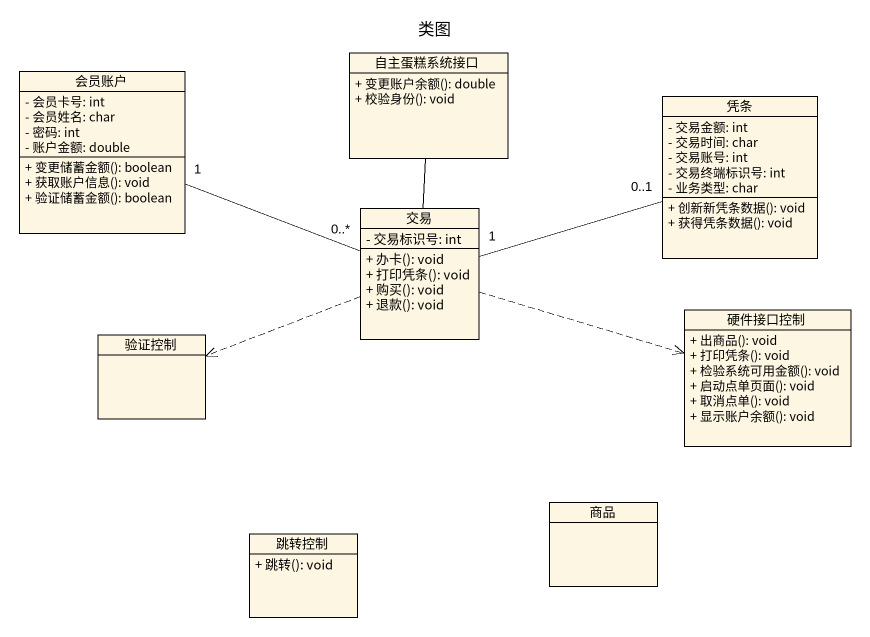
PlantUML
@startuml
title 类图
hide circle
hide empty members
skinparam classAttributeIconSize 0
class 会员账户 {
  - 会员卡号: int
  - 会员姓名: char
  - 密码: int
  - 账户金额: double
  + 变更储蓄金额(): boolean
  + 获取账户信息(): void
  + 验证储蓄金额(): boolean
}
class 自主蛋糕系统接口 {
  + 变更账户余额(): double
  + 校验身份(): void
}
class 凭条 {
  - 交易金额: int
  - 交易时间: char
  - 交易账号: int
  - 交易终端标识号: int
  - 业务类型: char
  + 创新新凭条数据(): void
  + 获得凭条数据(): void
}
class 交易 {
  - 交易标识号: int
  + 办卡(): void
  + 打印凭条(): void
  + 购买(): void
  + 退款(): void
}
class 硬件接口控制 {
  + 出商品(): void
  + 打印凭条(): void
  + 检验系统可用金额(): void
  + 启动点单页面(): void
  + 取消点单(): void
  + 显示账户余额(): void
}
class 验证控制
class 跳转控制 {
  + 跳转(): void
}
class 商品
交易 "0..*" -left- "1" 会员账户
交易 -up- 自主蛋糕系统接口
交易 "1" -right- "0..1" 凭条
交易 .right.> 硬件接口控制
交易 .left.> 验证控制
@enduml
